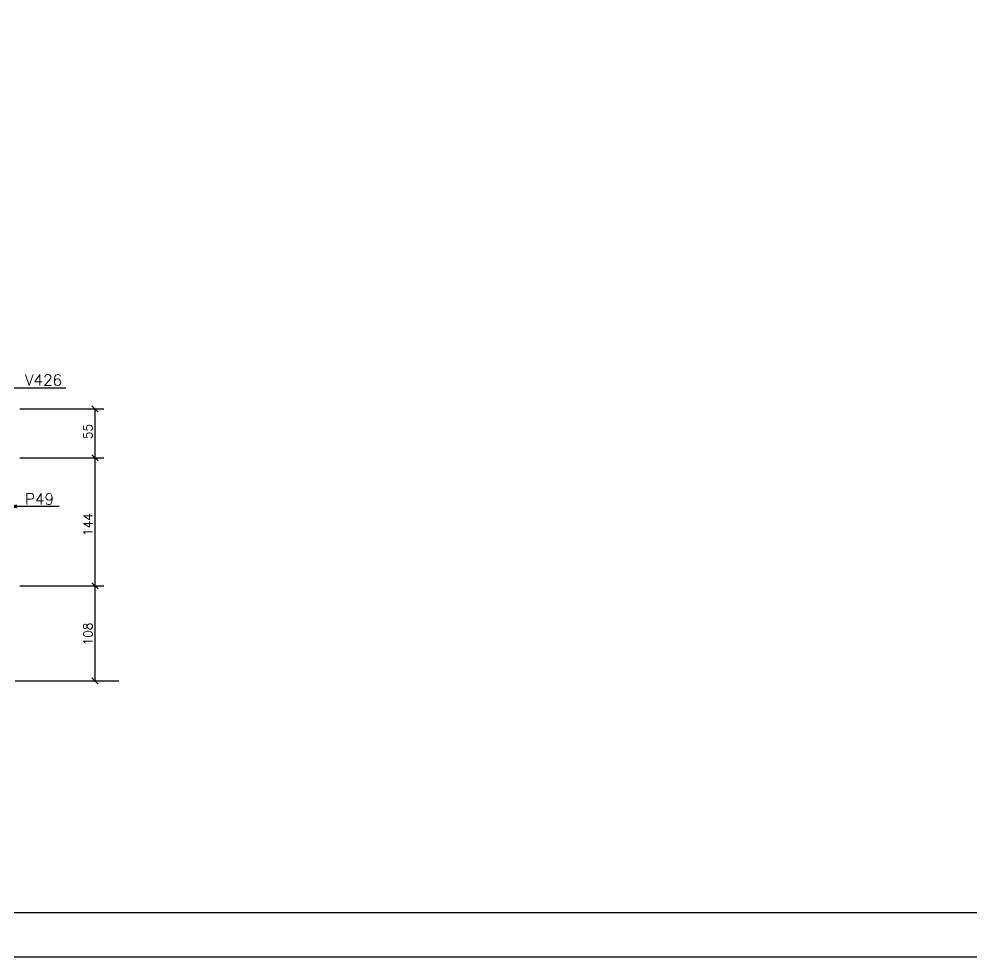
# Model space of a CAD drawing. Extents: x 1435 to 7619, y 830 to 3800.
# Drawn here: x 5477 to 6548, y 830 to 1885 of the extents above; entities that cross this region are included whole.
import ezdxf

# ---------------------------------------------------------------- set-up
doc = ezdxf.new("R2010")
doc.units = 0
doc.header["$MEASUREMENT"] = 0
for name, color, linetype in [('1', 1, 'CONTINUOUS'), ('2', 2, 'CONTINUOUS'), ('3', 3, 'CONTINUOUS'), ('6', 6, 'CONTINUOUS'), ('9', 9, 'CONTINUOUS')]:
    doc.layers.add(name, color=color, linetype=linetype)
doc.styles.get("Standard").update_dxf_attribs({"font": 'ROMANS.SHX'})

msp = doc.modelspace()

# ---------------------------------------------------------------- linework, layer by layer
at = {"layer": '1', "linetype": 'Continuous'}
msp.add_lwpolyline([(1434.82608, 829.928975), (7619.060405, 829.928975), (7619.060405, 3799.928975), (1434.82608, 3799.928975), (1434.82608, 829.928975)], dxfattribs=at)
at = {"layer": '2', "linetype": 'Continuous'}
for p, q in [((5565.795856, 1442.760148), (5558.724788, 1449.831216)), ((5565.795856, 1387.760148), (5558.724788, 1394.831216)), ((5565.795856, 1387.760148), (5558.724788, 1394.831216)), ((5565.795856, 1243.760148), (5558.724788, 1250.831216)), ((5565.795856, 1243.760148), (5558.724788, 1250.831216)), ((5565.795856, 1136.760148), (5558.724788, 1143.831216))]:
    msp.add_line(p, q, dxfattribs=at)
at = {"layer": '6', "linetype": 'Continuous'}
msp.add_line((5472.59, 1140.295682), (5589.09, 1140.295682), dxfattribs=at)
msp.add_lwpolyline([(1584.828547, 879.93055), (7569.064811, 879.93055), (7569.064811, 3749.929475), (1584.828547, 3749.929475), (1584.828547, 879.93055)], dxfattribs=at)
at = {"layer": '9', "linetype": 'Continuous'}
for p, q in [((5477.59, 1446.295682), (5572.260322, 1446.295682)), ((5562.260322, 1391.295682), (5562.260322, 1446.295682)), ((5477.59, 1391.295682), (5572.260322, 1391.295682)), ((5562.260322, 1247.295682), (5562.260322, 1391.295682)), ((5477.59, 1247.295682), (5572.260322, 1247.295682)), ((5562.260322, 1140.295682), (5562.260322, 1247.295682)), ((5539.882246, 1140.295682), (5572.260322, 1140.295682))]:
    msp.add_line(p, q, dxfattribs=at)
for points in [[(5529.296783, 1469.590948), (5463.605509, 1469.590948), (5463.605509, 1420.915052), (5462.300247, 1430.829501), (5463.605509, 1420.915052), (5464.910771, 1430.829501)], [(5522.109021, 1336.715295), (5464.457274, 1336.715295), (5474.371722, 1338.020557), (5464.457274, 1336.715295), (5474.371722, 1335.410033)]]:
    msp.add_lwpolyline(points, dxfattribs=at)

# ---------------------------------------------------------------- texts
at = {"layer": '2', "linetype": 'Continuous'}
for s, p in [('55', (5559.260322, 1412.295682)), ('144', (5559.260322, 1303.295682)), ('108', (5559.260322, 1180.295682))]:
    msp.add_text(s, height=10, rotation=90, dxfattribs=at).set_placement(p)
at = {"layer": '3', "linetype": 'Continuous'}
for s, p in [('V426', (5483.466469, 1472.45804)), ('P49', (5483.48526, 1338.739334))]:
    msp.add_text(s, height=12.5, dxfattribs=at).set_placement(p)

doc.saveas('drawing.dxf')
